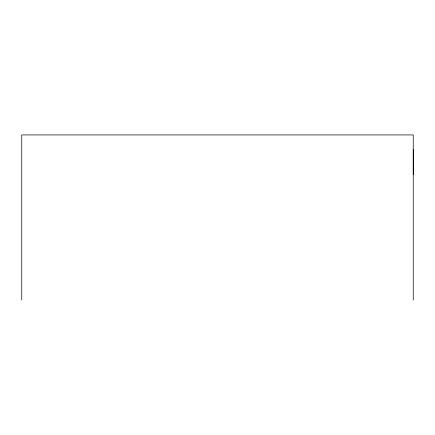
<?xml version="1.0" encoding="UTF-8"?>
<svg xmlns="http://www.w3.org/2000/svg" width="435" height="435" viewBox="0 0 435 435"><rect width="100%" height="100%" fill="white"/><g stroke="black" fill="none" stroke-linecap="round" stroke-linejoin="round"><path stroke-width="0.65" d="M413.25 174.397L413.25 149.564M413.25 300.063L413.25 134.937L21.75 134.937L21.75 300.063"/></g></svg>
